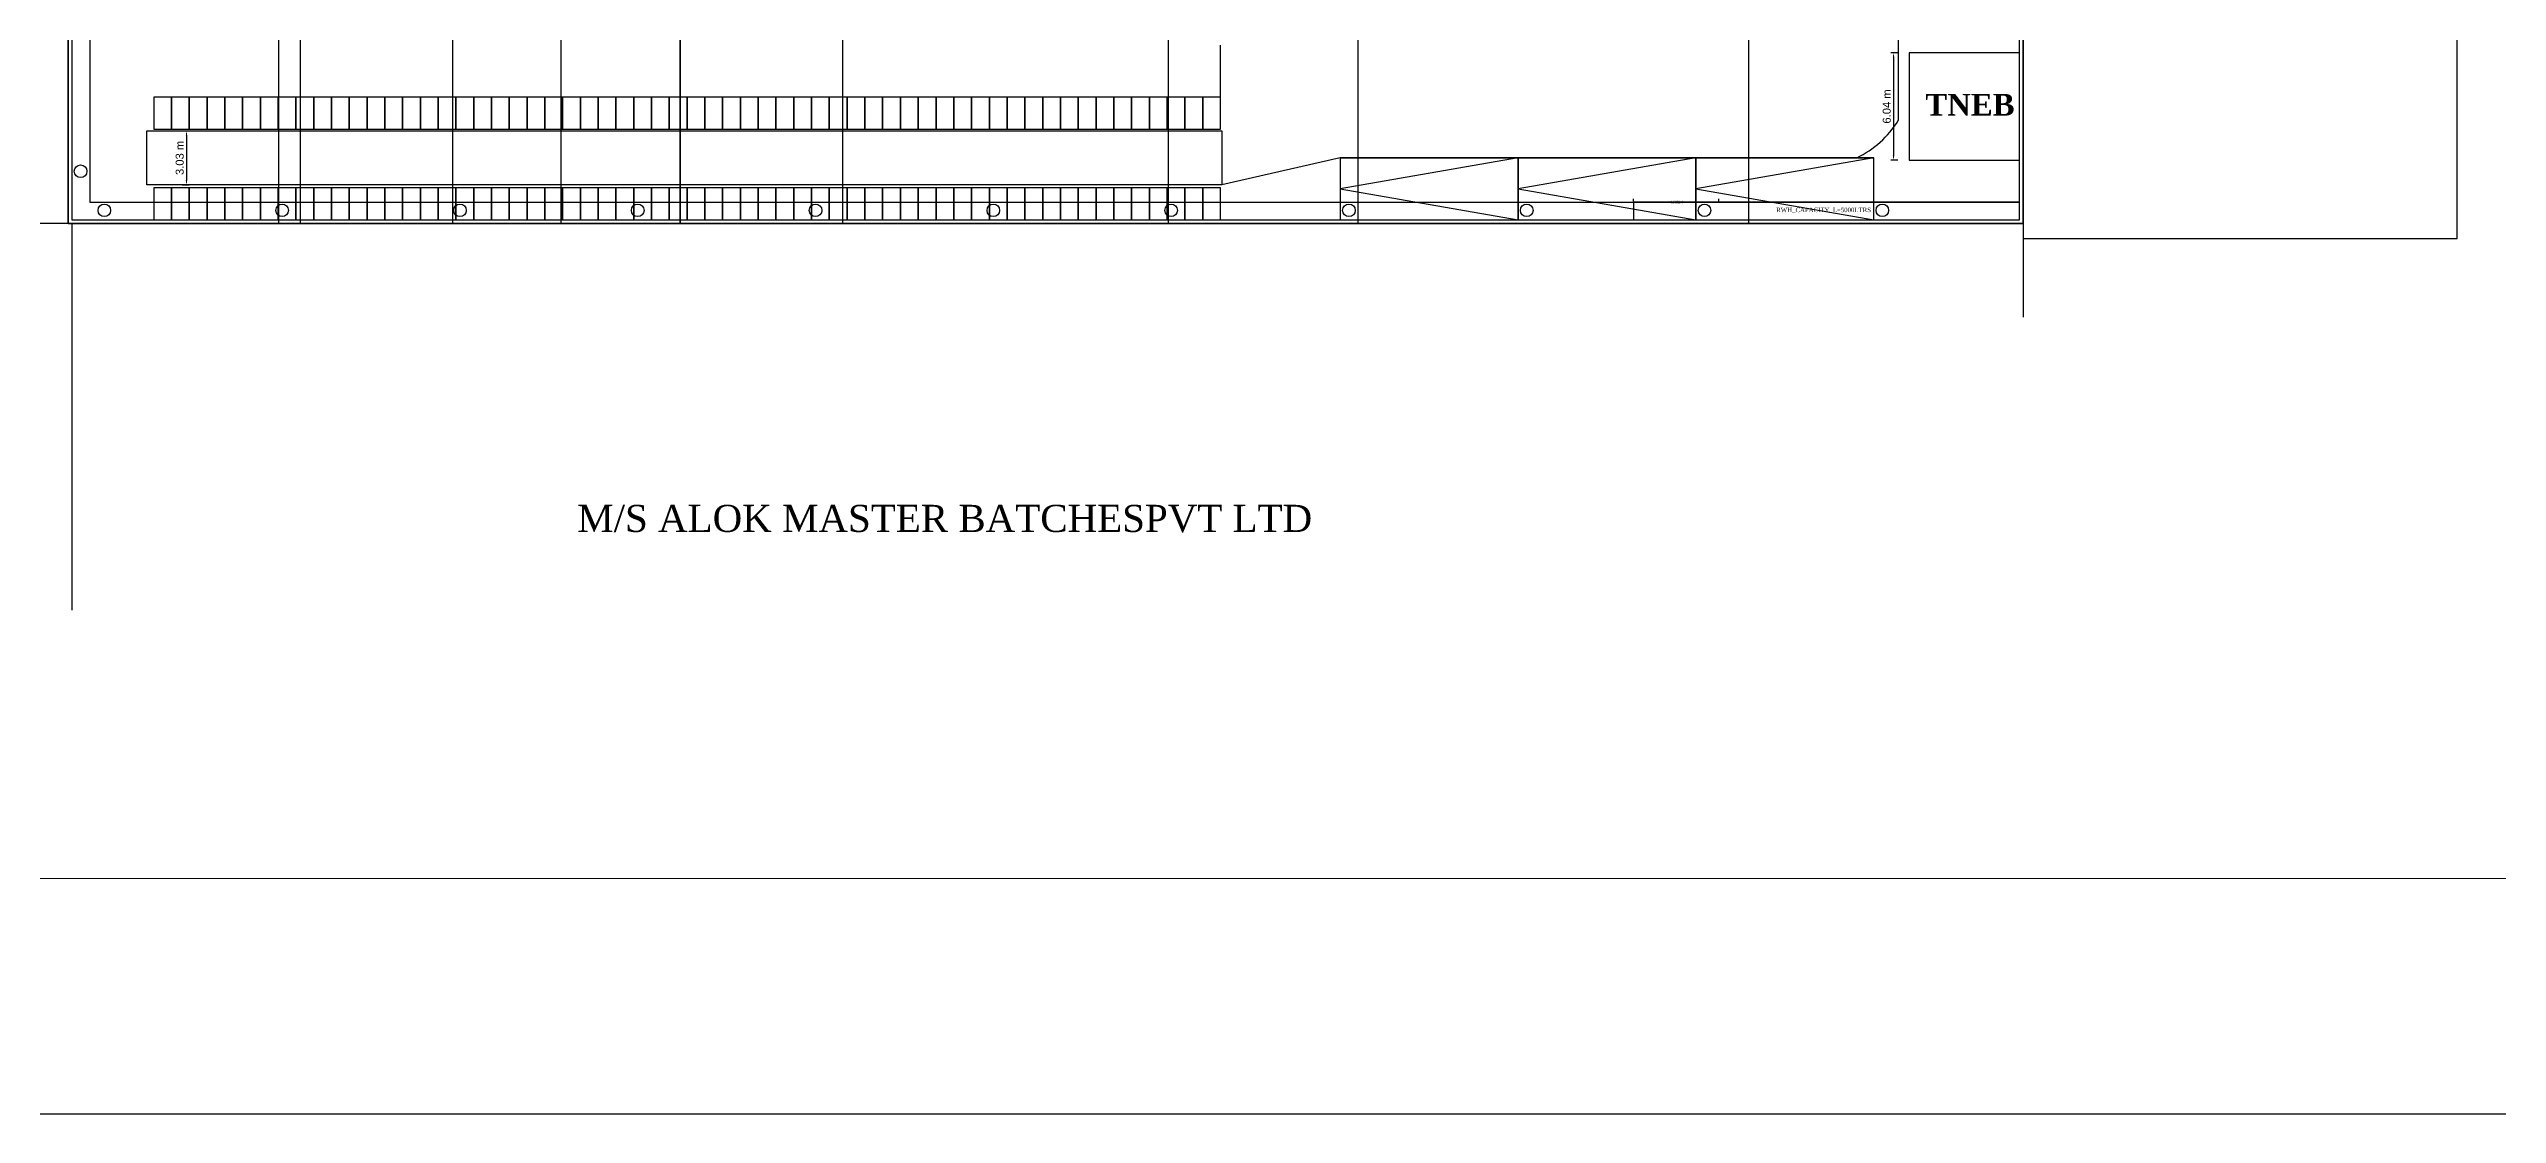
# Model space of a CAD drawing. Header units: metres. Extents: x -4258 to 185371, y -3317 to 113.
# Drawn here: x 4969.3 to 5107, y -740.3 to -680.4 of the extents above; entities that cross this region are included whole.
import ezdxf

# ---------------------------------------------------------------- set-up
doc = ezdxf.new("R2010")
doc.units = ezdxf.units.M
doc.header["$LTSCALE"] = 0.5
doc.header["$MEASUREMENT"] = 0
for name, color, linetype in [('BLK_1_LVL_0_SIDE_SETBACK1', 171, 'Continuous'), ('BLK_2_LVL_0_SIDE_SETBACK1', 6, 'Continuous'), ('BLK_3_LVL_0_SIDE_SETBACK1', 6, 'Continuous'), ('BLK_4_LVL_0_SIDE_SETBACK1', 6, 'Continuous'), ('BLK_5_LVL_0_SIDE_SETBACK1', 6, 'Continuous'), ('BLK_6_LVL_0_SIDE_SETBACK2', 130, 'Continuous'), ('CYCLE_PARKING', 7, 'Continuous'), ('ELECTRICAL_ROOM', 7, 'Continuous'), ('LORRY_PARKING', 7, 'Continuous'), ('PLOT_BOUNDARY', 70, 'Continuous'), ('RWH', 130, 'Continuous'), ('TWO_WHEELER_DRIVE_WAY', 7, 'Continuous')]:
    doc.layers.add(name, color=color, linetype=linetype)
doc.layers.add('LOCATION_PLAN', color=7, linetype='Continuous', lineweight=0)
doc.layers.add('ROAD_WIDTH', color=7, linetype='Continuous', plot=False)
doc.layers.add('TWO_WHEELER_PARKING', color=30, linetype='Continuous', plot=False)
doc.styles.add('S', font='swiss.ttf')
doc.styles.get("Standard").update_dxf_attribs({"font": 'times.ttf'})
doc.dimstyles.new('METRIC', dxfattribs={"dimtxt": 0.45, "dimasz": 0.25, "dimexe": 0.15, "dimexo": 0.15, "dimgap": 0.15, "dimtad": 1, "dimzin": 0, "dimdsep": 46, "dimtxsty": 'S', "dimcen": 0, "dimclrd": 1, "dimclre": 1, "dimclrt": 5, "dimadec": 0, "dimazin": 2, "dimtfac": 1, "dimtix": 1, "dimtofl": 0, "dimtmove": 1, "dimatfit": 0, "dimfxl": 0, "dimtolj": 1, "dimtzin": 0, "dimarcsym": 0})
doc.dimstyles.get("Standard").update_dxf_attribs({"dimtxt": 0.23, "dimasz": 0.23, "dimexe": 0.23, "dimexo": 0.23, "dimgap": 0.09, "dimtad": 1, "dimzin": 0, "dimdsep": 46, "dimtxsty": 'Standard', "dimcen": 0.09, "dimadec": 0, "dimazin": 0, "dimtfac": 1, "dimtofl": 0, "dimtmove": 0, "dimatfit": 3, "dimfxl": 0, "dimtolj": 1, "dimtzin": 0, "dimarcsym": 0})
doc.dimstyles.new('STANDARD$0', dxfattribs={"dimscale": 0, "dimtxt": 9, "dimasz": 2, "dimexe": 2, "dimexo": 1, "dimgap": 0.5, "dimtad": 1, "dimdec": 1, "dimzin": 0, "dimdsep": 46, "dimlunit": 4, "dimtxsty": 'Standard', "dimblk1": 'ARCHTICK', "dimblk2": 'ARCHTICK', "dimsah": 1, "dimcen": 0, "dimdle": 1.5, "dimclrd": 1, "dimclre": 1, "dimclrt": 4, "dimadec": 0, "dimazin": 0, "dimtfac": 0.3, "dimtdec": 1, "dimtix": 1, "dimtmove": 0, "dimatfit": 3, "dimldrblk": 'ARCHTICK', "dimfxl": 0, "dimfrac": 2, "dimtolj": 1, "dimtzin": 0, "dimarcsym": 0})

# ---------------------------------------------------------------- blocks, each defined once
blk = doc.blocks.new('*D75')
at = {"layer": 'Defpoints', "color": 0, "lineweight": -2}
for p in [(5058.45, -689.05), (5063.25, -689.05), (5063.25, -689.05)]:
    blk.add_point(p, dxfattribs=at)
at = {"layer": 'RWH', "color": 0, "lineweight": -2}
for p, q in [((5058.45, -688.99), (5058.45, -688.87)), ((5058.63, -689.05), (5060.4, -689.05)), ((5063.07, -689.05), (5061.3, -689.05)), ((5063.25, -688.99), (5063.25, -688.87))]:
    blk.add_line(p, q, dxfattribs=at)
for points in [[(5058.63, -689.02), (5058.63, -689.08), (5058.45, -689.05)], [(5063.07, -689.02), (5063.07, -689.08), (5063.25, -689.05)]]:
    blk.add_solid(points, dxfattribs=at)
at = {"layer": 'RWH', "color": 0, "insert": (5060.85, -689.05), "char_height": 0.18, "attachment_point": 5}
blk.add_mtext('\\A1;4.8024', dxfattribs=at)
blk = doc.blocks.new('*D76')
at = {"layer": 'Defpoints', "color": 0, "lineweight": -2}
for p in [(5073.95, -680.65), (5073.07, -686.69), (5073.95, -686.69)]:
    blk.add_point(p, dxfattribs=at)
at = {"layer": 'ELECTRICAL_ROOM', "color": 1, "lineweight": -2}
for p, q in [((5073.32, -680.65), (5072.92, -680.65)), ((5073.07, -680.9), (5073.07, -686.44)), ((5073.32, -686.69), (5072.92, -686.69))]:
    blk.add_line(p, q, dxfattribs=at)
for points in [[(5073.03, -680.9), (5073.11, -680.9), (5073.07, -680.65)], [(5073.03, -686.44), (5073.11, -686.44), (5073.07, -686.69)]]:
    blk.add_solid(points, dxfattribs=at)
at = {"layer": 'ELECTRICAL_ROOM', "color": 5, "lineweight": -2, "insert": (5072.69, -683.67), "char_height": 0.45, "attachment_point": 5, "rotation": 90, "style": 'S'}
blk.add_mtext('\\A1;6.04 m', dxfattribs=at)
blk = doc.blocks.new('*D226')
at = {"layer": 'Defpoints', "color": 0, "lineweight": -2}
for p in [(4974.83, -685.04), (4974.83, -688.08), (4977.06, -688.08)]:
    blk.add_point(p, dxfattribs=at)
at = {"layer": 'TWO_WHEELER_DRIVE_WAY', "color": 1, "lineweight": -2}
for p, q in [((4976.81, -685.04), (4977.21, -685.04)), ((4977.06, -685.29), (4977.06, -687.83)), ((4976.81, -688.08), (4977.21, -688.08))]:
    blk.add_line(p, q, dxfattribs=at)
for points in [[(4977.02, -685.29), (4977.1, -685.29), (4977.06, -685.04)], [(4977.02, -687.83), (4977.1, -687.83), (4977.06, -688.08)]]:
    blk.add_solid(points, dxfattribs=at)
at = {"layer": 'TWO_WHEELER_DRIVE_WAY', "color": 5, "insert": (4976.68, -686.56), "char_height": 0.45, "attachment_point": 5, "rotation": 90, "style": 'S'}
blk.add_mtext('\\A1;3.03 m', dxfattribs=at)
blk = doc.blocks.new('*D646')
at = {"color": 0, "linetype": 'ByBlock', "lineweight": -2}
for p, q in [((185371.06, -679.81), (185370.15, -679.81)), ((185370.38, -680.04), (185370.38, -682.63)), ((185369.13, -682.86), (185370.61, -682.86))]:
    blk.add_line(p, q, dxfattribs=at)
for points in [[(185370.34, -680.04), (185370.42, -680.04), (185370.38, -679.81)], [(185370.34, -682.63), (185370.42, -682.63), (185370.38, -682.86)]]:
    blk.add_solid(points, dxfattribs=at)
at = {"layer": 'Defpoints', "color": 0, "linetype": 'ByBlock', "lineweight": -2}
for p in [(185371.29, -679.81), (4893.6, -682.86), (185370.38, -682.86)]:
    blk.add_point(p, dxfattribs=at)
at = {"color": 0, "linetype": 'ByBlock', "insert": (185370.18, -681.34), "char_height": 0.23, "attachment_point": 5, "rotation": 90}
blk.add_mtext('\\A1;3.05', dxfattribs=at)

msp = doc.modelspace()

# ---------------------------------------------------------------- linework, layer by layer
at = {"color": 0, "linetype": 'ByBlock'}
for p, q in [((5080.36414, -566.58198), (5080.36414, -695.51622)), ((4970.41164, -579.84126), (4970.41164, -690.25126)), ((4970.61497, -580.04459), (4970.61497, -690.04793)), ((4971.61497, -580.04459), (4971.61497, -689.04793)), ((5080.1608, -690.04793), (5080.1608, -580.04459)), ((5080.36414, -690.25126), (5080.36414, -579.84126)), ((4971.61497, -689.04793), (5080.1608, -689.04793)), ((4970.41164, -690.25126), (4944.12342, -690.25126)), ((4970.41164, -690.25126), (5080.36414, -690.25126)), ((4970.61497, -690.04793), (5080.1608, -690.04793)), ((4970.61497, -690.25126), (4970.61497, -711.97361))]:
    msp.add_line(p, q, dxfattribs=at)
at = {"lineweight": -2}
for p, q in [((5073.33902, -679.45104), (5073.33902, -684.46552)), ((5035.21583, -684.93897), (5035.21583, -680.22376)), ((5041.95627, -686.54793), (5035.29971, -688.07603)), ((5051.95627, -686.54793), (5041.95627, -688.29793)), ((5041.95627, -686.54793), (5071.95627, -686.54793)), ((5061.95627, -686.54793), (5051.95627, -688.29793)), ((5071.95627, -686.54793), (5061.95627, -688.29793)), ((5041.95627, -688.29793), (5051.95627, -690.04793)), ((5051.95627, -688.29793), (5061.95627, -690.04793)), ((5061.95627, -688.29793), (5071.95627, -690.04793))]:
    msp.add_line(p, q, dxfattribs=at)
at = {"linetype": 'ByBlock'}
msp.add_lwpolyline([(4490.72084, -509.77527), (5188.52751, -509.77527), (5188.52751, -740.30062), (4490.72084, -740.30062)], close=True, dxfattribs=at)
at = {"color": 0, "lineweight": -2}
for centre in [(4971.10241, -687.30976), (4972.44087, -689.50787), (4982.44087, -689.50787), (4992.44087, -689.50787), (5002.44087, -689.50787), (5012.44087, -689.50787), (5022.44087, -689.50787), (5032.44087, -689.50787), (5042.44087, -689.50787), (5052.44087, -689.50787), (5062.44087, -689.50787), (5072.44087, -689.50787)]:
    msp.add_circle(centre, 0.3535, dxfattribs=at)
at = {"lineweight": -2}
msp.add_arc((5068.5914, -681.48873), 5.60367, 295.4666269, 327.9119791, dxfattribs=at)
at = {"layer": 'BLK_1_LVL_0_SIDE_SETBACK1', "color": 171}
msp.add_lwpolyline([(5042.9508, -667.22376), (5064.9194, -667.22376), (5064.9194, -690.25126), (5042.9508, -690.25126)], close=True, dxfattribs=at)
at = {"layer": 'BLK_2_LVL_0_SIDE_SETBACK1', "color": 171, "lineweight": -2}
msp.add_lwpolyline([(5013.9758, -601.49626), (5032.2758, -601.49626), (5032.2758, -690.25126), (5013.9758, -690.25126)], close=True, dxfattribs=at)
at = {"layer": 'BLK_3_LVL_0_SIDE_SETBACK1', "color": 171, "lineweight": -2}
msp.add_lwpolyline([(5013.9758, -673.47626), (5032.2758, -673.47626), (5032.2758, -690.25126), (5013.9758, -690.25126)], close=True, dxfattribs=at)
at = {"layer": 'BLK_4_LVL_0_SIDE_SETBACK1', "color": 171, "lineweight": -2}
msp.add_lwpolyline([(4983.4758, -673.47626), (5004.8258, -673.47626), (5004.8258, -690.25126), (4983.4758, -690.25126)], close=True, dxfattribs=at)
at = {"layer": 'BLK_5_LVL_0_SIDE_SETBACK1', "color": 171, "lineweight": -2}
msp.add_lwpolyline([(4982.2558, -601.49626), (4992.0158, -601.49626), (4992.0158, -690.25126), (4982.2558, -690.25126)], close=True, dxfattribs=at)
at = {"layer": 'BLK_6_LVL_0_SIDE_SETBACK2', "color": 102, "lineweight": -2}
msp.add_lwpolyline([(5004.8258, -595.70126), (4998.1158, -595.70126), (4998.1158, -690.25126), (5004.8258, -690.25126)], close=True, dxfattribs=at)
at = {"layer": 'CYCLE_PARKING', "color": 250}
for points in [[(4975.21583, -684.94221), (4976.21583, -684.94221), (4976.21583, -683.14221), (4975.21583, -683.14221)], [(4976.21583, -684.94221), (4977.21583, -684.94221), (4977.21583, -683.14221), (4976.21583, -683.14221)], [(4977.21583, -684.94221), (4978.21583, -684.94221), (4978.21583, -683.14221), (4977.21583, -683.14221)], [(4978.21583, -684.94174), (4979.21583, -684.94174), (4979.21583, -683.14174), (4978.21583, -683.14174)], [(4979.21583, -684.94221), (4980.21583, -684.94221), (4980.21583, -683.14221), (4979.21583, -683.14221)], [(4980.21583, -684.94059), (4981.21583, -684.94059), (4981.21583, -683.14059), (4980.21583, -683.14059)], [(4981.21583, -684.94221), (4982.21583, -684.94221), (4982.21583, -683.14221), (4981.21583, -683.14221)], [(4982.21583, -684.94221), (4983.21583, -684.94221), (4983.21583, -683.14221), (4982.21583, -683.14221)], [(4983.21583, -684.94221), (4984.21583, -684.94221), (4984.21583, -683.14221), (4983.21583, -683.14221)], [(4984.21583, -684.94221), (4985.21583, -684.94221), (4985.21583, -683.14221), (4984.21583, -683.14221)], [(4985.21583, -684.94221), (4986.21583, -684.94221), (4986.21583, -683.14221), (4985.21583, -683.14221)], [(4986.21583, -684.94174), (4987.21583, -684.94174), (4987.21583, -683.14174), (4986.21583, -683.14174)], [(4987.21583, -684.94221), (4988.21583, -684.94221), (4988.21583, -683.14221), (4987.21583, -683.14221)], [(4988.21583, -684.94059), (4989.21583, -684.94059), (4989.21583, -683.14059), (4988.21583, -683.14059)], [(4989.21583, -684.94221), (4990.21583, -684.94221), (4990.21583, -683.14221), (4989.21583, -683.14221)], [(4990.21583, -684.94221), (4991.21583, -684.94221), (4991.21583, -683.14221), (4990.21583, -683.14221)], [(4991.21583, -684.94174), (4992.21583, -684.94174), (4992.21583, -683.14174), (4991.21583, -683.14174)], [(4992.21583, -684.94221), (4993.21583, -684.94221), (4993.21583, -683.14221), (4992.21583, -683.14221)], [(4993.21583, -684.94059), (4994.21583, -684.94059), (4994.21583, -683.14059), (4993.21583, -683.14059)], [(4994.21583, -684.93897), (4995.21583, -684.93897), (4995.21583, -683.13897), (4994.21583, -683.13897)], [(4995.21583, -684.94221), (4996.21583, -684.94221), (4996.21583, -683.14221), (4995.21583, -683.14221)], [(4996.21583, -684.94221), (4997.21583, -684.94221), (4997.21583, -683.14221), (4996.21583, -683.14221)], [(4997.21583, -684.94221), (4998.21583, -684.94221), (4998.21583, -683.14221), (4997.21583, -683.14221)], [(4998.21583, -684.94174), (4999.21583, -684.94174), (4999.21583, -683.14174), (4998.21583, -683.14174)], [(4999.21583, -684.94221), (5000.21583, -684.94221), (5000.21583, -683.14221), (4999.21583, -683.14221)], [(5000.21583, -684.94059), (5001.21583, -684.94059), (5001.21583, -683.14059), (5000.21583, -683.14059)], [(5001.21583, -684.94221), (5002.21583, -684.94221), (5002.21583, -683.14221), (5001.21583, -683.14221)], [(5002.21583, -684.94221), (5003.21583, -684.94221), (5003.21583, -683.14221), (5002.21583, -683.14221)], [(5003.21583, -684.94221), (5004.21583, -684.94221), (5004.21583, -683.14221), (5003.21583, -683.14221)], [(5004.21583, -684.94221), (5005.21583, -684.94221), (5005.21583, -683.14221), (5004.21583, -683.14221)], [(5005.21583, -684.94221), (5006.21583, -684.94221), (5006.21583, -683.14221), (5005.21583, -683.14221)], [(5006.21583, -684.94174), (5007.21583, -684.94174), (5007.21583, -683.14174), (5006.21583, -683.14174)], [(5007.21583, -684.94221), (5008.21583, -684.94221), (5008.21583, -683.14221), (5007.21583, -683.14221)], [(5008.21583, -684.94059), (5009.21583, -684.94059), (5009.21583, -683.14059), (5008.21583, -683.14059)], [(5009.21583, -684.94221), (5010.21583, -684.94221), (5010.21583, -683.14221), (5009.21583, -683.14221)], [(5010.21583, -684.94221), (5011.21583, -684.94221), (5011.21583, -683.14221), (5010.21583, -683.14221)], [(5011.21583, -684.94174), (5012.21583, -684.94174), (5012.21583, -683.14174), (5011.21583, -683.14174)], [(5012.21583, -684.94221), (5013.21583, -684.94221), (5013.21583, -683.14221), (5012.21583, -683.14221)], [(5013.21583, -684.94059), (5014.21583, -684.94059), (5014.21583, -683.14059), (5013.21583, -683.14059)], [(5014.21583, -684.93897), (5015.21583, -684.93897), (5015.21583, -683.13897), (5014.21583, -683.13897)], [(5015.21583, -684.94221), (5016.21583, -684.94221), (5016.21583, -683.14221), (5015.21583, -683.14221)], [(5016.21583, -684.94221), (5017.21583, -684.94221), (5017.21583, -683.14221), (5016.21583, -683.14221)], [(5017.21583, -684.94221), (5018.21583, -684.94221), (5018.21583, -683.14221), (5017.21583, -683.14221)], [(5018.21583, -684.94174), (5019.21583, -684.94174), (5019.21583, -683.14174), (5018.21583, -683.14174)], [(5019.21583, -684.94221), (5020.21583, -684.94221), (5020.21583, -683.14221), (5019.21583, -683.14221)], [(5020.21583, -684.94059), (5021.21583, -684.94059), (5021.21583, -683.14059), (5020.21583, -683.14059)], [(5021.21583, -684.94221), (5022.21583, -684.94221), (5022.21583, -683.14221), (5021.21583, -683.14221)], [(5022.21583, -684.94221), (5023.21583, -684.94221), (5023.21583, -683.14221), (5022.21583, -683.14221)], [(5023.21583, -684.94221), (5024.21583, -684.94221), (5024.21583, -683.14221), (5023.21583, -683.14221)], [(5024.21583, -684.94221), (5025.21583, -684.94221), (5025.21583, -683.14221), (5024.21583, -683.14221)], [(5025.21583, -684.94221), (5026.21583, -684.94221), (5026.21583, -683.14221), (5025.21583, -683.14221)], [(5026.21583, -684.94174), (5027.21583, -684.94174), (5027.21583, -683.14174), (5026.21583, -683.14174)], [(5027.21583, -684.94221), (5028.21583, -684.94221), (5028.21583, -683.14221), (5027.21583, -683.14221)], [(5028.21583, -684.94059), (5029.21583, -684.94059), (5029.21583, -683.14059), (5028.21583, -683.14059)], [(5029.21583, -684.94221), (5030.21583, -684.94221), (5030.21583, -683.14221), (5029.21583, -683.14221)], [(5030.21583, -684.94221), (5031.21583, -684.94221), (5031.21583, -683.14221), (5030.21583, -683.14221)], [(5031.21583, -684.94174), (5032.21583, -684.94174), (5032.21583, -683.14174), (5031.21583, -683.14174)], [(5032.21583, -684.94221), (5033.21583, -684.94221), (5033.21583, -683.14221), (5032.21583, -683.14221)], [(5033.21583, -684.94059), (5034.21583, -684.94059), (5034.21583, -683.14059), (5033.21583, -683.14059)], [(5034.21583, -684.93897), (5035.21583, -684.93897), (5035.21583, -683.13897), (5034.21583, -683.13897)]]:
    msp.add_lwpolyline(points, close=True, dxfattribs=at)
at = {"layer": 'ELECTRICAL_ROOM', "color": 7, "lineweight": -2}
msp.add_lwpolyline([(5080.1608, -680.65347), (5073.94852, -680.65347), (5073.94852, -686.6926), (5080.1608, -686.6926)], close=True, dxfattribs=at)
at = {"layer": 'LOCATION_PLAN', "color": 7}
msp.add_lwpolyline([(4914.44581, -525.40994), (5174.38771, -525.40994), (5174.38771, -727.05468), (4914.44581, -727.05468)], close=True, dxfattribs=at)
at = {"layer": 'LORRY_PARKING', "color": 175, "lineweight": -2}
for points in [[(5041.95627, -690.04793), (5051.95627, -690.04793), (5051.95627, -686.54793), (5041.95627, -686.54793)], [(5051.95627, -690.04793), (5061.95627, -690.04793), (5061.95627, -686.54793), (5051.95627, -686.54793)], [(5061.95627, -690.04793), (5071.95627, -690.04793), (5071.95627, -686.54793), (5061.95627, -686.54793)]]:
    msp.add_lwpolyline(points, close=True, dxfattribs=at)
at = {"layer": 'PLOT_BOUNDARY', "color": 5, "linetype": 'ByBlock'}
msp.add_lwpolyline([(4970.41164, -579.84126), (5080.36414, -579.84126), (5080.36414, -690.25126), (4970.41164, -690.25126)], close=True, dxfattribs=at)
at = {"layer": 'PLOT_BOUNDARY', "color": 6, "linetype": 'ByBlock'}
msp.add_lwpolyline([(4970.41164, -579.84126), (5080.36414, -579.84126), (5080.36414, -690.25126), (4970.41164, -690.25126)], close=True, dxfattribs=at)
at = {"layer": 'PLOT_BOUNDARY', "color": 70, "linetype": 'ByBlock'}
msp.add_lwpolyline([(4970.41164, -579.84126), (5080.36414, -579.84126), (5080.36414, -690.25126), (4970.41164, -690.25126)], close=True, dxfattribs=at)
at = {"layer": 'ROAD_WIDTH', "color": 1, "lineweight": -2}
msp.add_lwpolyline([(5080.36416, -691.08467), (5104.76416, -691.08467), (5104.76414, -579.84126), (5080.36414, -579.84126)], close=True, dxfattribs=at)
at = {"layer": 'RWH'}
msp.add_lwpolyline([(5058.44588, -689.04793), (5058.44588, -690.04793), (5080.1608, -690.04793), (5080.1608, -689.04793), (5058.44588, -689.04793)], dxfattribs=at)
at = {"layer": 'TWO_WHEELER_DRIVE_WAY'}
msp.add_lwpolyline([(4974.8338, -685.04479), (5035.29971, -685.04479), (5035.29971, -688.07603), (4974.8338, -688.07603)], close=True, dxfattribs=at)
at = {"layer": 'TWO_WHEELER_PARKING', "color": 2, "lineweight": -3}
for points in [[(4975.21583, -690.04955), (4976.21583, -690.04955), (4976.21583, -688.24955), (4975.21583, -688.24955)], [(4976.21583, -690.04955), (4977.21583, -690.04955), (4977.21583, -688.24955), (4976.21583, -688.24955)], [(4977.21583, -690.04955), (4978.21583, -690.04955), (4978.21583, -688.24955), (4977.21583, -688.24955)], [(4978.21583, -690.04907), (4979.21583, -690.04907), (4979.21583, -688.24907), (4978.21583, -688.24907)], [(4979.21583, -690.04955), (4980.21583, -690.04955), (4980.21583, -688.24955), (4979.21583, -688.24955)], [(4980.21583, -690.04793), (4981.21583, -690.04793), (4981.21583, -688.24793), (4980.21583, -688.24793)], [(4981.21583, -690.04955), (4982.21583, -690.04955), (4982.21583, -688.24955), (4981.21583, -688.24955)], [(4982.21583, -690.04955), (4983.21583, -690.04955), (4983.21583, -688.24955), (4982.21583, -688.24955)], [(4983.21583, -690.04955), (4984.21583, -690.04955), (4984.21583, -688.24955), (4983.21583, -688.24955)], [(4984.21583, -690.04955), (4985.21583, -690.04955), (4985.21583, -688.24955), (4984.21583, -688.24955)], [(4985.21583, -690.04955), (4986.21583, -690.04955), (4986.21583, -688.24955), (4985.21583, -688.24955)], [(4986.21583, -690.04907), (4987.21583, -690.04907), (4987.21583, -688.24907), (4986.21583, -688.24907)], [(4987.21583, -690.04955), (4988.21583, -690.04955), (4988.21583, -688.24955), (4987.21583, -688.24955)], [(4988.21583, -690.04793), (4989.21583, -690.04793), (4989.21583, -688.24793), (4988.21583, -688.24793)], [(4989.21583, -690.04955), (4990.21583, -690.04955), (4990.21583, -688.24955), (4989.21583, -688.24955)], [(4990.21583, -690.04955), (4991.21583, -690.04955), (4991.21583, -688.24955), (4990.21583, -688.24955)], [(4991.21583, -690.04907), (4992.21583, -690.04907), (4992.21583, -688.24907), (4991.21583, -688.24907)], [(4992.21583, -690.04955), (4993.21583, -690.04955), (4993.21583, -688.24955), (4992.21583, -688.24955)], [(4993.21583, -690.04793), (4994.21583, -690.04793), (4994.21583, -688.24793), (4993.21583, -688.24793)], [(4994.21583, -690.04631), (4995.21583, -690.04631), (4995.21583, -688.24631), (4994.21583, -688.24631)], [(4995.21583, -690.04955), (4996.21583, -690.04955), (4996.21583, -688.24955), (4995.21583, -688.24955)], [(4996.21583, -690.04955), (4997.21583, -690.04955), (4997.21583, -688.24955), (4996.21583, -688.24955)], [(4997.21583, -690.04955), (4998.21583, -690.04955), (4998.21583, -688.24955), (4997.21583, -688.24955)], [(4998.21583, -690.04907), (4999.21583, -690.04907), (4999.21583, -688.24907), (4998.21583, -688.24907)], [(4999.21583, -690.04955), (5000.21583, -690.04955), (5000.21583, -688.24955), (4999.21583, -688.24955)], [(5000.21583, -690.04793), (5001.21583, -690.04793), (5001.21583, -688.24793), (5000.21583, -688.24793)], [(5001.21583, -690.04955), (5002.21583, -690.04955), (5002.21583, -688.24955), (5001.21583, -688.24955)], [(5002.21583, -690.04955), (5003.21583, -690.04955), (5003.21583, -688.24955), (5002.21583, -688.24955)], [(5003.21583, -690.04955), (5004.21583, -690.04955), (5004.21583, -688.24955), (5003.21583, -688.24955)], [(5004.21583, -690.04955), (5005.21583, -690.04955), (5005.21583, -688.24955), (5004.21583, -688.24955)], [(5005.21583, -690.04955), (5006.21583, -690.04955), (5006.21583, -688.24955), (5005.21583, -688.24955)], [(5006.21583, -690.04907), (5007.21583, -690.04907), (5007.21583, -688.24907), (5006.21583, -688.24907)], [(5007.21583, -690.04955), (5008.21583, -690.04955), (5008.21583, -688.24955), (5007.21583, -688.24955)], [(5008.21583, -690.04793), (5009.21583, -690.04793), (5009.21583, -688.24793), (5008.21583, -688.24793)], [(5009.21583, -690.04955), (5010.21583, -690.04955), (5010.21583, -688.24955), (5009.21583, -688.24955)], [(5010.21583, -690.04955), (5011.21583, -690.04955), (5011.21583, -688.24955), (5010.21583, -688.24955)], [(5011.21583, -690.04907), (5012.21583, -690.04907), (5012.21583, -688.24907), (5011.21583, -688.24907)], [(5012.21583, -690.04955), (5013.21583, -690.04955), (5013.21583, -688.24955), (5012.21583, -688.24955)], [(5013.21583, -690.04793), (5014.21583, -690.04793), (5014.21583, -688.24793), (5013.21583, -688.24793)], [(5014.21583, -690.04631), (5015.21583, -690.04631), (5015.21583, -688.24631), (5014.21583, -688.24631)], [(5015.21583, -690.04955), (5016.21583, -690.04955), (5016.21583, -688.24955), (5015.21583, -688.24955)], [(5016.21583, -690.04955), (5017.21583, -690.04955), (5017.21583, -688.24955), (5016.21583, -688.24955)], [(5017.21583, -690.04955), (5018.21583, -690.04955), (5018.21583, -688.24955), (5017.21583, -688.24955)], [(5018.21583, -690.04907), (5019.21583, -690.04907), (5019.21583, -688.24907), (5018.21583, -688.24907)], [(5019.21583, -690.04955), (5020.21583, -690.04955), (5020.21583, -688.24955), (5019.21583, -688.24955)], [(5020.21583, -690.04793), (5021.21583, -690.04793), (5021.21583, -688.24793), (5020.21583, -688.24793)], [(5021.21583, -690.04955), (5022.21583, -690.04955), (5022.21583, -688.24955), (5021.21583, -688.24955)], [(5022.21583, -690.04955), (5023.21583, -690.04955), (5023.21583, -688.24955), (5022.21583, -688.24955)], [(5023.21583, -690.04955), (5024.21583, -690.04955), (5024.21583, -688.24955), (5023.21583, -688.24955)], [(5024.21583, -690.04955), (5025.21583, -690.04955), (5025.21583, -688.24955), (5024.21583, -688.24955)], [(5025.21583, -690.04955), (5026.21583, -690.04955), (5026.21583, -688.24955), (5025.21583, -688.24955)], [(5026.21583, -690.04907), (5027.21583, -690.04907), (5027.21583, -688.24907), (5026.21583, -688.24907)], [(5027.21583, -690.04955), (5028.21583, -690.04955), (5028.21583, -688.24955), (5027.21583, -688.24955)], [(5028.21583, -690.04793), (5029.21583, -690.04793), (5029.21583, -688.24793), (5028.21583, -688.24793)], [(5029.21583, -690.04955), (5030.21583, -690.04955), (5030.21583, -688.24955), (5029.21583, -688.24955)], [(5030.21583, -690.04955), (5031.21583, -690.04955), (5031.21583, -688.24955), (5030.21583, -688.24955)], [(5031.21583, -690.04907), (5032.21583, -690.04907), (5032.21583, -688.24907), (5031.21583, -688.24907)], [(5032.21583, -690.04955), (5033.21583, -690.04955), (5033.21583, -688.24955), (5032.21583, -688.24955)], [(5033.21583, -690.04793), (5034.21583, -690.04793), (5034.21583, -688.24793), (5033.21583, -688.24793)], [(5034.21583, -690.04631), (5035.21583, -690.04631), (5035.21583, -688.24631), (5034.21583, -688.24631)]]:
    msp.add_lwpolyline(points, close=True, dxfattribs=at)

# ---------------------------------------------------------------- texts
at = {"color": 0, "insert": (5074.86107, -682.96168), "char_height": 1.22, "width": 16.5318271, "attachment_point": 1}
msp.add_mtext('\\A1;{\\fTimes New Roman|b1|i0|c0|p18;TNEB}', dxfattribs=at)
at = {"color": 0, "linetype": 'ByBlock', "insert": (4999.03764, -706.06012), "char_height": 1.525, "width": 80.1672252, "attachment_point": 1}
msp.add_mtext('\\A1;M/S ALOK MASTER BATCHESPVT LTD', dxfattribs=at)
at = {"layer": 'RWH', "insert": (5069.13905, -689.50795), "char_height": 0.25, "attachment_point": 5}
msp.add_mtext_dynamic_manual_height_columns('RWH_CAPACITY_L=5000LTRS', width=9.3695657, gutter_width=0.9, heights=[0], dxfattribs=at)

# ---------------------------------------------------------------- dimensions: what is measured, and where the dimension line sits
at = {"color": 0, "linetype": 'ByBlock'}
dim = msp.add_linear_dim(base=(185370.38315, -682.86444), p1=(185371.29218, -679.81444), p2=(4893.60181, -682.86444), angle=90, dimstyle='Standard', override={"dimfxl": 1.25, "dimarcsym": 1}, dxfattribs=at)
dim.commit()
dim.dimension.update_dxf_attribs({"geometry": '*D646', "text_midpoint": (185370.17583, -681.33944)})
at = {"layer": 'ELECTRICAL_ROOM', "color": 7, "lineweight": -2}
dim = msp.add_aligned_dim(p1=(5073.94852, -680.65347), p2=(5073.94852, -686.6926), distance=-0.88074, dimstyle='METRIC', override={"dimpost": ' m', "dimfxl": 0.25}, dxfattribs=at)
dim.commit()
dim.dimension.update_dxf_attribs({"geometry": '*D76', "text_midpoint": (5072.68652, -683.67304)})
at = {"layer": 'RWH'}
dim = msp.add_aligned_dim(p1=(5058.44588, -689.04793), p2=(5063.24828, -689.04793), distance=0, dimstyle='STANDARD$0', override={"dimscale": 1, "dimtxt": 0.18, "dimasz": 0.18, "dimexe": 0.18, "dimexo": 0.0625, "dimgap": 0.09, "dimtad": 0, "dimtih": 1, "dimtoh": 1, "dimdec": 4, "dimlunit": 2, "dimsah": 0, "dimcen": 0.09, "dimdle": 0, "dimclrd": 0, "dimclre": 0, "dimclrt": 0, "dimtfac": 1, "dimtdec": 4, "dimtix": 0, "dimtofl": 0, "dimfrac": 0}, dxfattribs=at)
dim.commit()
dim.dimension.update_dxf_attribs({"geometry": '*D75', "text_midpoint": (5060.84708, -689.04793)})
at = {"layer": 'TWO_WHEELER_DRIVE_WAY'}
dim = msp.add_aligned_dim(p1=(4974.8338, -685.04479), p2=(4974.8338, -688.07603), distance=2.22667, dimstyle='METRIC', override={"dimpost": ' m', "dimfxl": 0.25}, dxfattribs=at)
dim.commit()
dim.dimension.update_dxf_attribs({"geometry": '*D226', "text_midpoint": (4976.67921, -686.56041)})

doc.saveas('drawing.dxf')
